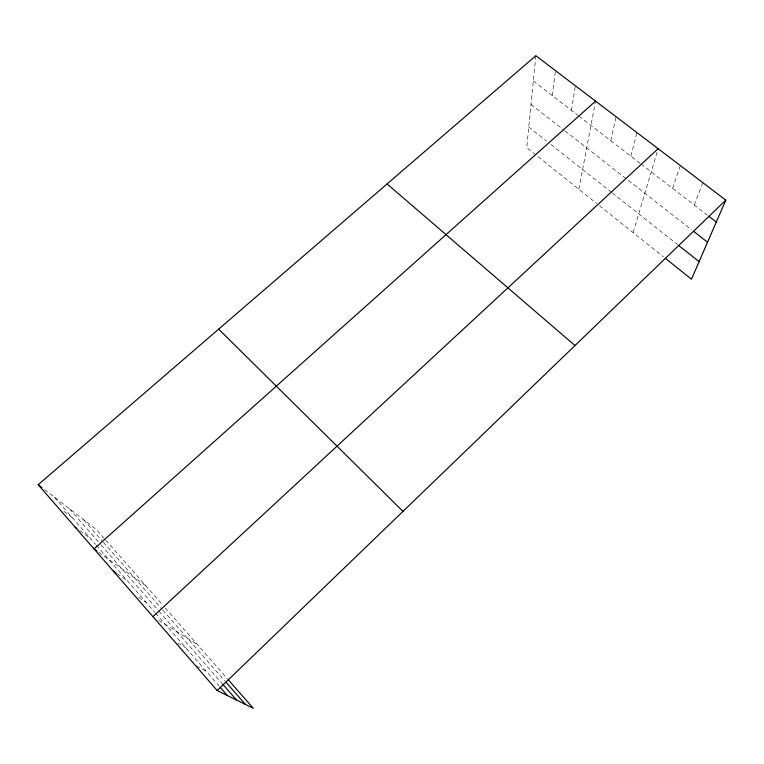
<?xml version="1.0" encoding="UTF-8"?>
<svg xmlns="http://www.w3.org/2000/svg" width="764" height="764" viewBox="0 0 764 764"><rect width="100%" height="100%" fill="white"/><g stroke="black" fill="none" stroke-linecap="round" stroke-linejoin="round"><path stroke-width="0.57" stroke-dasharray="3.82 2.86" d="M535.841 55.715L526.73 147.595L596.703 203.491M552.257 95.595L555.447 70.622M571.462 110.398L575.349 85.749M578.854 189.233L595.347 102.28M610.742 140.681L616.099 116.73M630.835 156.162L636.956 132.583M633.146 232.6L658.138 148.693M672.568 188.336L680.323 165.559M694.256 205.058L702.87 182.701M196.358 665.979L206.337 671.422M177.869 643.135L185.709 647.757M158.721 620.301L197.494 644.673M138.609 597.41L146.144 602.385M117.016 573.63L127.177 580.621M98.862 552.353L145.867 585.835M79.819 530.598L90.209 538.228M63.88 511.297L72.198 517.562M533.329 81.003L577.966 115.412M578.892 116.128L640.108 163.315M641.034 164.021L708.027 215.668M44.532 489.59L96.57 529.662L105.04 539.317M531.009 104.41L564.157 130.291M565.083 131.016L691.85 229.974M528.774 127.005L546.461 140.987M550.949 144.53L611.324 192.242M612.26 192.977L677.773 244.747M599.415 205.659L663.419 256.79M105.814 540.196L162.808 605.145M165.148 607.819L227.424 678.785M83.677 519.73L102.643 541.389M103.407 542.268L161.958 609.109M162.722 609.997L225.084 681.192M69.409 508.748L100.246 544.035M101.01 544.904L158.196 610.341M158.969 611.229L221.789 683.121M54.483 497.249L95.557 544.36M96.321 545.229L154.643 612.126M155.417 613.014L219.564 686.597"/><path stroke-width="1.15" d="M228.197 679.664L253.314 708.285L217.186 690.522L38.2 484.71L535.841 55.715L725.8 200.13L691.487 279.213L665.272 258.27M217.186 690.522L725.8 200.13M152.953 616.672L658.138 148.693M595.567 101.125L94.029 548.915L96.932 550.978M113.32 571.09L116.09 573M75.092 527.131L76.983 528.516M708.944 216.374L716.288 222.037M38.2 484.71L41.819 487.499M693.702 231.416L707.54 242.217M678.69 245.464L699.117 261.613M387.081 183.952L574.986 345.538M218.657 329.141L402.981 511.383M225.848 682.071L245.406 704.398M222.572 684.009L236.611 700.072M220.347 687.485L227.347 695.526"/></g></svg>
